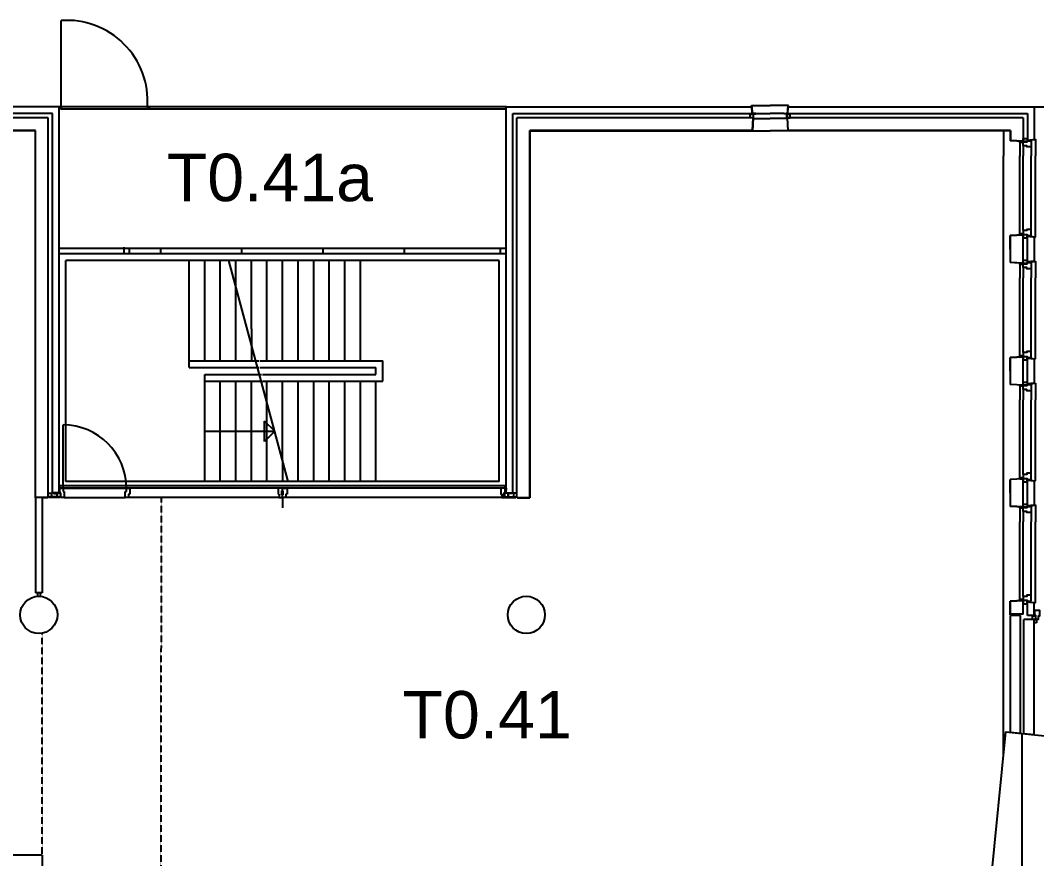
# Model space of a CAD drawing. Header units: millimetres. Extents: x 37323 to 141989, y 29562 to 82217.
# Drawn here: x 53850 to 68860, y 69839 to 82217 of the extents above; entities that cross this region are included whole.
import ezdxf
from ezdxf.enums import TextEntityAlignment as Align

# ---------------------------------------------------------------- set-up
doc = ezdxf.new("R2010")
doc.units = ezdxf.units.MM
doc.linetypes.add('HIDDEN2', pattern=[4.7625, 3.175, -1.5875])
for name, color, linetype in [('AL2100_BUITENWANDEN', 3, 'CONTINUOUS'), ('AL2200_BINNENWANDEN', 2, 'CONTINUOUS'), ('AL2400_TRAPPEN', 1, 'CONTINUOUS'), ('AL2800_DRAAGCONSTRUCTIE', 3, 'CONTINUOUS'), ('AL3100_BUITENWANDOPENING', 1, 'CONTINUOUS'), ('AL3200_BINNENWANDOPENING', 1, 'CONTINUOUS'), ('AL4600_RUIMTENUMMERS', 2, 'CONTINUOUS'), ('AL7200_INR-GEBRUIKSRUIMTENN', 1, 'CONTINUOUS'), ('AL8100_INRVERKEERSRUIMTE', 250, 'HIDDEN2')]:
    doc.layers.add(name, color=color, linetype=linetype)
doc.styles.add('Arial', font='arial.ttf')

msp = doc.modelspace()

# ---------------------------------------------------------------- linework, layer by layer
at = {"layer": 'AL2100_BUITENWANDEN'}
for p, q in [((54423, 80939), (53342, 80939)), ((54423, 75245), (54423, 80939)), ((61023, 80939), (64648, 80939)), ((61023, 75245), (61023, 80939)), ((64663, 80834), (64651, 80961)), ((64651, 80961), (64923, 80961)), ((64663, 80839), (64653, 80935)), ((64666, 80834), (64654, 80961)), ((65195, 80961), (64923, 80961)), ((65179, 80834), (65192, 80961)), ((65182, 80834), (65195, 80961)), ((65183, 80839), (65192, 80935)), ((65197, 80939), (68823, 80939)), ((68823, 80939), (68823, 80464)), ((54263, 80779), (53310, 80779)), ((54323, 80839), (53327, 80839)), ((54263, 75180), (54263, 80779)), ((54323, 75240), (54323, 80839)), ((61123, 80839), (64663, 80839)), ((61123, 75240), (61123, 80839)), ((64670, 80779), (61183, 80779)), ((61183, 75180), (61183, 80779)), ((64670, 80779), (64660, 80589)), ((64673, 80779), (64663, 80586)), ((65173, 80779), (65183, 80586)), ((68663, 80779), (65176, 80779)), ((65176, 80779), (65186, 80589)), ((65183, 80839), (68723, 80839)), ((68663, 80779), (68663, 80432)), ((68723, 80839), (68723, 80449)), ((54070, 80586), (53317, 80586)), ((54073, 80589), (53320, 80589)), ((54070, 80586), (54070, 75167)), ((54073, 75170), (54073, 80589)), ((54073, 80439), (54073, 80589)), ((64660, 80589), (61373, 80589)), ((61373, 75170), (61373, 80589)), ((61376, 80586), (64663, 80586)), ((61376, 80586), (61376, 75167)), ((64663, 80586), (64923, 80586)), ((65183, 80586), (64923, 80586)), ((68470, 80586), (65183, 80586)), ((68473, 80589), (65186, 80589)), ((68370, 80586), (68370, 80214)), ((68470, 80586), (68470, 80439)), ((68473, 80589), (68473, 80442)), ((68718, 80449), (68845, 80461)), ((68718, 80446), (68845, 80458)), ((68723, 80449), (68818, 80459)), ((68845, 80461), (68845, 80214)), ((68663, 80429), (68470, 80439)), ((68663, 80432), (68473, 80442)), ((68845, 79017), (68845, 79264)), ((68663, 79049), (68470, 79039)), ((68470, 78839), (68470, 79039)), ((68663, 79046), (68473, 79036)), ((68473, 78642), (68473, 79036)), ((68663, 78632), (68663, 79046)), ((68718, 79033), (68845, 79020)), ((68718, 79030), (68845, 79017)), ((68470, 78839), (68470, 78639)), ((68718, 78649), (68845, 78661)), ((68718, 78646), (68845, 78658)), ((68845, 78661), (68845, 78414)), ((68663, 78629), (68470, 78639)), ((68663, 78632), (68473, 78642)), ((68845, 77217), (68845, 77464)), ((68663, 77249), (68470, 77239)), ((68470, 77039), (68470, 77239)), ((68663, 77246), (68473, 77236)), ((68473, 76842), (68473, 77236)), ((68663, 76832), (68663, 77246)), ((68718, 77233), (68845, 77220)), ((68718, 77230), (68845, 77217)), ((68470, 77039), (68470, 76839)), ((68718, 76849), (68845, 76861)), ((68718, 76846), (68845, 76858)), ((68845, 76861), (68845, 76614)), ((68663, 76829), (68470, 76839)), ((68663, 76832), (68473, 76842)), ((68845, 75417), (68845, 75664)), ((68663, 75449), (68470, 75439)), ((68470, 75239), (68470, 75439)), ((68663, 75446), (68473, 75436)), ((68473, 75042), (68473, 75436)), ((68663, 75032), (68663, 75446)), ((68718, 75433), (68845, 75420)), ((68718, 75430), (68845, 75417)), ((54418, 75240), (54323, 75240)), ((61028, 75240), (61123, 75240)), ((68470, 75239), (68470, 75039)), ((54073, 75167), (54070, 75167)), ((54253, 75170), (54073, 75170)), ((54254, 75167), (54173, 75167)), ((54263, 75180), (54253, 75170)), ((54267, 75180), (54254, 75167)), ((61178, 75180), (61191, 75167)), ((61183, 75180), (61193, 75170)), ((61191, 75167), (61376, 75167)), ((61193, 75170), (61373, 75170)), ((68718, 75049), (68845, 75061)), ((68718, 75046), (68845, 75058)), ((68845, 75061), (68845, 74814)), ((68663, 75029), (68470, 75039)), ((68663, 75032), (68473, 75042)), ((68845, 73617), (68845, 73864)), ((68663, 73649), (68470, 73639)), ((68470, 73439), (68470, 73639)), ((68663, 73646), (68473, 73636)), ((68473, 73449), (68473, 73636)), ((68663, 73449), (68663, 73646)), ((68718, 73633), (68845, 73620)), ((68718, 73630), (68845, 73617)), ((68723, 73629), (68818, 73619)), ((68723, 73430), (68723, 73629)), ((68823, 73430), (68823, 73614)), ((68663, 73449), (68473, 73449)), ((68473, 71704), (68473, 73429)), ((68623, 73429), (68473, 73429)), ((68623, 71689), (68623, 73429)), ((68823, 73430), (68723, 73430)), ((68823, 73369), (68673, 73369)), ((68673, 71684), (68673, 73369)), ((68823, 71669), (68823, 73369)), ((68623, 71689), (68473, 71704)), ((68823, 71669), (68673, 71684))]:
    msp.add_line(p, q, dxfattribs=at)
for points in [[(68370, 78414), (68370, 78839), (68370, 79264)], [(68370, 76614), (68370, 77039), (68370, 77464)], [(68370, 74814), (68370, 75239), (68370, 75664)]]:
    msp.add_lwpolyline(points, dxfattribs=at)
for points in [[(68823, 78664, -0.385314), (68818, 78659), (68723, 78649), (68723, 79029), (68818, 79019, -0.385314), (68823, 79014), (68823, 78664)], [(68823, 76864, -0.385314), (68818, 76859), (68723, 76849), (68723, 77229), (68818, 77219, -0.385314), (68823, 77214), (68823, 76864)], [(68823, 75064, -0.385314), (68818, 75059), (68723, 75049), (68723, 75429), (68818, 75419, -0.385314), (68823, 75414), (68823, 75064)]]:
    msp.add_lwpolyline(points, format="xyb", dxfattribs=at)
for centre in [(54123, 73439), (61323, 73439)]:
    msp.add_circle(centre, 275, dxfattribs=at)
for centre, start, end in [((64648, 80934), 5.7106, 90), ((65197, 80934), 90, 174.2894), ((68818, 80464), 275.7106, 0), ((54418, 75245), 270, 0), ((61028, 75245), 180, 270), ((68818, 73614), 0, 84.2894)]:
    msp.add_arc(centre, 5, start, end, dxfattribs=at)
at = {"layer": 'AL2200_BINNENWANDEN'}
for p, q in [((54073, 75170), (54073, 73764)), ((54173, 75170), (54173, 73764)), ((54173, 73764), (54073, 73764)), ((54105, 73764), (54105, 73713)), ((54141, 73764), (54141, 73713)), ((54173, 69889), (53314, 69889)), ((54173, 69889), (54173, 66564))]:
    msp.add_line(p, q, dxfattribs=at)
at = {"layer": 'AL2400_TRAPPEN'}
for p, q in [((61023, 78770), (54423, 78770)), ((54423, 75309), (54423, 78770)), ((60923, 78670), (54523, 78670)), ((54523, 75409), (54523, 78670)), ((56343, 77089), (56343, 78670)), ((56573, 77189), (56573, 78670)), ((56803, 77189), (56803, 78670)), ((57806, 75409), (56929, 78670)), ((57033, 78296), (57033, 78670)), ((57263, 77663), (57263, 78670)), ((57493, 77189), (57493, 78670)), ((57723, 77189), (57723, 78670)), ((57953, 77189), (57953, 78670)), ((58183, 77189), (58183, 78670)), ((58413, 77189), (58413, 78670)), ((58643, 77189), (58643, 78670)), ((58873, 77189), (58873, 78670)), ((60923, 75409), (60923, 78670)), ((61023, 75309), (61023, 78770)), ((57033, 77189), (57033, 78296)), ((57263, 77663), (57263, 77189)), ((56343, 77189), (57373, 77189)), ((57386, 77189), (59203, 77189)), ((59203, 76889), (59203, 77189)), ((56343, 77089), (57373, 77089)), ((57386, 77089), (59103, 77089)), ((59103, 76989), (59103, 77089)), ((56573, 76989), (57413, 76989)), ((56573, 75409), (56573, 76989)), ((56573, 76889), (57413, 76889)), ((56803, 75409), (56803, 76889)), ((57033, 75409), (57033, 76889)), ((57263, 75409), (57263, 76889)), ((57427, 76989), (59103, 76989)), ((57427, 76889), (59203, 76889)), ((57493, 76742), (57493, 76889)), ((57723, 75721), (57723, 76889)), ((57953, 75409), (57953, 76889)), ((58183, 75409), (58183, 76889)), ((58413, 75409), (58413, 76889)), ((58643, 75409), (58643, 76889)), ((58873, 75409), (58873, 76889)), ((59103, 75409), (59103, 76889)), ((57493, 75409), (57493, 76742)), ((57607, 76149), (57457, 76299)), ((57457, 75999), (57457, 76299)), ((56573, 76149), (57607, 76149)), ((57607, 76149), (57457, 75999)), ((57723, 75721), (57723, 75409)), ((60923, 75409), (54523, 75409)), ((61023, 75309), (54423, 75309))]:
    msp.add_line(p, q, dxfattribs=at)
at = {"layer": 'AL2800_DRAAGCONSTRUCTIE'}
for p, q in [((68823, 80939), (69823, 80939)), ((61023, 78850), (54423, 78850)), ((54423, 78770), (54423, 78850)), ((55383, 78770), (55383, 78870)), ((55383, 78770), (55383, 78850)), ((55463, 78770), (55463, 78850)), ((55923, 78770), (55923, 78850)), ((57123, 78770), (57123, 78850)), ((58323, 78770), (58323, 78850)), ((59523, 78770), (59523, 78850)), ((60943, 78770), (60943, 78850)), ((61023, 78770), (61023, 78850)), ((61023, 78770), (54423, 78770)), ((57723, 75170), (57723, 75020))]:
    msp.add_line(p, q, dxfattribs=at)
at = {"layer": 'AL3100_BUITENWANDOPENING'}
for p, q in [((54453, 80939), (54453, 82214)), ((61023, 80939), (54423, 80939)), ((54423, 80939), (54453, 80939)), ((54423, 80939), (54423, 80909)), ((54453, 80909), (54423, 80909)), ((54453, 80939), (54453, 80909)), ((54453, 80909), (61023, 80909)), ((55758, 80939), (55728, 80939)), ((55728, 80939), (55728, 80909)), ((55728, 80909), (55758, 80909)), ((55758, 80909), (55758, 80939)), ((64676, 80769), (64923, 80769)), ((64713, 80839), (64923, 80839)), ((65133, 80839), (64923, 80839)), ((65170, 80769), (64923, 80769)), ((68613, 80432), (68659, 80429)), ((68613, 80414), (68613, 80432)), ((68663, 80414), (68613, 80414)), ((68613, 80414), (68613, 80213)), ((68659, 80429), (68659, 80419)), ((68659, 80419), (68663, 80419)), ((68663, 80419), (68663, 80414)), ((68663, 80366), (68663, 80214)), ((68777, 80349), (68777, 80214)), ((68370, 79264), (68370, 80214)), ((68613, 79264), (68613, 80214)), ((68663, 79264), (68663, 80214)), ((68777, 79264), (68777, 80214)), ((68845, 79264), (68845, 80214)), ((68613, 79064), (68613, 79265)), ((68663, 79112), (68663, 79264)), ((68777, 79129), (68777, 79264)), ((68613, 79064), (68613, 79046)), ((68663, 79064), (68613, 79064)), ((68613, 79046), (68659, 79049)), ((68659, 79049), (68659, 79059)), ((68659, 79059), (68663, 79059)), ((68663, 79059), (68663, 79064)), ((68613, 78614), (68613, 78632)), ((68613, 78632), (68659, 78629)), ((68613, 78614), (68613, 78413)), ((68663, 78614), (68613, 78614)), ((68659, 78629), (68659, 78619)), ((68659, 78619), (68663, 78619)), ((68663, 78619), (68663, 78614)), ((68663, 78566), (68663, 78414)), ((68370, 77464), (68370, 78414)), ((68613, 77464), (68613, 78414)), ((68663, 77464), (68663, 78414)), ((68777, 77464), (68777, 78414)), ((68845, 77464), (68845, 78414)), ((68613, 77264), (68613, 77465)), ((68663, 77312), (68663, 77464)), ((68777, 77329), (68777, 77464)), ((68613, 77264), (68613, 77246)), ((68663, 77264), (68613, 77264)), ((68613, 77246), (68659, 77249)), ((68659, 77249), (68659, 77259)), ((68659, 77259), (68663, 77259)), ((68663, 77259), (68663, 77264)), ((68613, 76814), (68613, 76832)), ((68613, 76832), (68659, 76829)), ((68613, 76814), (68613, 76613)), ((68663, 76814), (68613, 76814)), ((68659, 76829), (68659, 76819)), ((68659, 76819), (68663, 76819)), ((68663, 76819), (68663, 76814)), ((68663, 76766), (68663, 76614)), ((68370, 75664), (68370, 76614)), ((68613, 75664), (68613, 76614)), ((68663, 75664), (68663, 76614)), ((68777, 75664), (68777, 76614)), ((68845, 75664), (68845, 76614)), ((54483, 75309), (54483, 76243)), ((68613, 75464), (68613, 75665)), ((68663, 75512), (68663, 75664)), ((68777, 75529), (68777, 75664)), ((68613, 75464), (68613, 75446)), ((68663, 75464), (68613, 75464)), ((68613, 75446), (68659, 75449)), ((68659, 75449), (68659, 75459)), ((68659, 75459), (68663, 75459)), ((68663, 75459), (68663, 75464)), ((54433, 75350), (61013, 75350)), ((54433, 75309), (54433, 75350)), ((54433, 75309), (54483, 75309)), ((54433, 75239), (54433, 75309)), ((54448, 75239), (54433, 75239)), ((54448, 75170), (54448, 75239)), ((54483, 75309), (55417, 75309)), ((54483, 75309), (54483, 75258)), ((54483, 75258), (54500, 75258)), ((54500, 75258), (54500, 75170)), ((55400, 75170), (55400, 75258)), ((55400, 75258), (55417, 75258)), ((55417, 75309), (55467, 75309)), ((55417, 75258), (55417, 75309)), ((55467, 75221), (55450, 75221)), ((55450, 75221), (55450, 75170)), ((57656, 75309), (55467, 75309)), ((55467, 75309), (55467, 75221)), ((57723, 75309), (57656, 75309)), ((57656, 75309), (57656, 75221)), ((57656, 75221), (57673, 75221)), ((57673, 75221), (57673, 75170)), ((57723, 75269), (57713, 75269)), ((57713, 75210), (57713, 75269)), ((57713, 75210), (57723, 75210)), ((57723, 75269), (57723, 75309)), ((57723, 75309), (57790, 75309)), ((57723, 75269), (57733, 75269)), ((57723, 75170), (57723, 75210)), ((57733, 75210), (57723, 75210)), ((57733, 75210), (57733, 75269)), ((57773, 75221), (57773, 75170)), ((57790, 75221), (57773, 75221)), ((60946, 75309), (57790, 75309)), ((57790, 75309), (57790, 75221)), ((61013, 75309), (61013, 75350)), ((54438, 75180), (54277, 75180)), ((54277, 75180), (54277, 75170)), ((54438, 75170), (54277, 75170)), ((54438, 75170), (54438, 75180)), ((54500, 75170), (54448, 75170)), ((54500, 75170), (55400, 75170)), ((55450, 75170), (55400, 75170)), ((57673, 75170), (55450, 75170)), ((57673, 75170), (57723, 75170)), ((57773, 75170), (57723, 75170)), ((60963, 75170), (57773, 75170)), ((61008, 75180), (61168, 75180)), ((61008, 75170), (61008, 75180)), ((61008, 75170), (61168, 75170)), ((61168, 75180), (61168, 75170)), ((68613, 75014), (68613, 75032)), ((68613, 75032), (68659, 75029)), ((68613, 75014), (68613, 74813)), ((68663, 75014), (68613, 75014)), ((68659, 75029), (68659, 75019)), ((68659, 75019), (68663, 75019)), ((68663, 75019), (68663, 75014)), ((68663, 74966), (68663, 74814)), ((68370, 73864), (68370, 74814)), ((68613, 73864), (68613, 74814)), ((68663, 73864), (68663, 74814)), ((68777, 73864), (68777, 74814)), ((68845, 73864), (68845, 74814)), ((68370, 71388), (68370, 73864)), ((68613, 73664), (68613, 73865)), ((68663, 73712), (68663, 73864)), ((68777, 73729), (68777, 73864)), ((68613, 73664), (68613, 73646)), ((68663, 73664), (68613, 73664)), ((68613, 73646), (68659, 73649)), ((68659, 73649), (68659, 73659)), ((68659, 73659), (68663, 73659)), ((68663, 73659), (68663, 73664)), ((68823, 73366), (68835, 73366)), ((68823, 73320), (68823, 73366)), ((68858, 73320), (68823, 73320)), ((68835, 73370), (68858, 73370)), ((68835, 73366), (68835, 73370)), ((68858, 73370), (68858, 73320))]:
    msp.add_line(p, q, dxfattribs=at)
for points in [[(64673, 80779), (64628, 80779), (64628, 80834), (64673, 80834)], [(64713, 80839), (64673, 80839), (64673, 80769), (64676, 80769), (64676, 80836), (64713, 80836)], [(65133, 80839), (65173, 80839), (65173, 80769), (65170, 80769), (65170, 80836), (65133, 80836)], [(65173, 80779), (65218, 80779), (65218, 80834), (65173, 80834)], [(68663, 80429), (68663, 80474), (68718, 80474), (68718, 80429)], [(68777, 80439), (68777, 80349), (68714, 80349), (68714, 80366), (68663, 80366), (68663, 80424), (68722, 80424), (68722, 80439)], [(68777, 79039), (68777, 79129), (68714, 79129), (68714, 79112), (68663, 79112), (68663, 79054), (68722, 79054), (68722, 79039)], [(68663, 79049), (68663, 79004), (68718, 79004), (68718, 79049)], [(68663, 78629), (68663, 78674), (68718, 78674), (68718, 78629)], [(68777, 78639), (68777, 78549), (68714, 78549), (68714, 78566), (68663, 78566), (68663, 78624), (68722, 78624), (68722, 78639)], [(68777, 77239), (68777, 77329), (68714, 77329), (68714, 77312), (68663, 77312), (68663, 77254), (68722, 77254), (68722, 77239)], [(68663, 77249), (68663, 77204), (68718, 77204), (68718, 77249)], [(68663, 76829), (68663, 76874), (68718, 76874), (68718, 76829)], [(68777, 76839), (68777, 76749), (68714, 76749), (68714, 76766), (68663, 76766), (68663, 76824), (68722, 76824), (68722, 76839)], [(68777, 75439), (68777, 75529), (68714, 75529), (68714, 75512), (68663, 75512), (68663, 75454), (68722, 75454), (68722, 75439)], [(68663, 75449), (68663, 75404), (68718, 75404), (68718, 75449)], [(54263, 75180), (54263, 75235), (54313, 75235), (54313, 75180)], [(54390, 75186), (54393, 75186), (54393, 75236), (54343, 75236), (54343, 75233), (54390, 75233)], [(54393, 75180), (54393, 75235), (54443, 75235), (54443, 75180)], [(61013, 75309), (60946, 75309), (60946, 75221), (60963, 75221), (60963, 75170), (60998, 75170), (60998, 75239), (61013, 75239)], [(61053, 75180), (61053, 75235), (61003, 75235), (61003, 75180)], [(61056, 75186), (61053, 75186), (61053, 75236), (61103, 75236), (61103, 75233), (61056, 75233)], [(61183, 75180), (61183, 75235), (61133, 75235), (61133, 75180)], [(68663, 75029), (68663, 75074), (68718, 75074), (68718, 75029)], [(68777, 75039), (68777, 74949), (68714, 74949), (68714, 74966), (68663, 74966), (68663, 75024), (68722, 75024), (68722, 75039)], [(68777, 73639), (68777, 73729), (68714, 73729), (68714, 73712), (68663, 73712), (68663, 73654), (68722, 73654), (68722, 73639)], [(68663, 73649), (68663, 73604), (68718, 73604), (68718, 73649)], [(68843, 73370), (68798, 73370), (68798, 73425), (68843, 73425)], [(68833, 73509), (68900, 73509), (68900, 73421), (68883, 73421), (68883, 73370), (68848, 73370), (68848, 73429), (68833, 73429)]]:
    msp.add_lwpolyline(points, close=True, dxfattribs=at)
for points in [[(68777, 78549), (68777, 78414)], [(68777, 76749), (68777, 76614)], [(68777, 74949), (68777, 74814)]]:
    msp.add_lwpolyline(points, dxfattribs=at)
for centre, radius, start, end in [((54537, 81024), 1193, 355.9273, 94.0727), ((54483, 75309), 934, 0, 90)]:
    msp.add_arc(centre, radius, start, end, dxfattribs=at)
at = {"layer": 'AL3200_BINNENWANDOPENING'}
msp.add_line((68648, 69386), (68648, 71686), dxfattribs=at)
for points in [[(68663, 79049), (68663, 79059), (68659, 79059), (68659, 79049)], [(68718, 79049), (68722, 79049), (68722, 79039), (68718, 79039)], [(68663, 78629), (68663, 78619), (68659, 78619), (68659, 78629)], [(68718, 78629), (68722, 78629), (68722, 78639), (68718, 78639)], [(68663, 77249), (68663, 77259), (68659, 77259), (68659, 77249)], [(68718, 77249), (68722, 77249), (68722, 77239), (68718, 77239)], [(68663, 76829), (68663, 76819), (68659, 76819), (68659, 76829)], [(68718, 76829), (68722, 76829), (68722, 76839), (68718, 76839)], [(68663, 75449), (68663, 75459), (68659, 75459), (68659, 75449)], [(68718, 75449), (68722, 75449), (68722, 75439), (68718, 75439)], [(61013, 75309), (61023, 75309), (61023, 75299), (61013, 75299)], [(61013, 75299), (61023, 75299), (61023, 75279), (61013, 75279)], [(68663, 75029), (68663, 75019), (68659, 75019), (68659, 75029)], [(68718, 75029), (68722, 75029), (68722, 75039), (68718, 75039)]]:
    msp.add_lwpolyline(points, close=True, dxfattribs=at)
at = {"layer": 'AL7200_INR-GEBRUIKSRUIMTENN'}
for q in [(68176, 69433), (69123, 71639)]:
    msp.add_line((68402, 71711), q, dxfattribs=at)
at = {"layer": 'AL8100_INRVERKEERSRUIMTE'}
for p, q in [((55929, 75170), (55923, 64441)), ((54173, 69889), (54173, 73169))]:
    msp.add_line(p, q, dxfattribs=at)

# ---------------------------------------------------------------- texts
at = {"layer": 'AL4600_RUIMTENUMMERS', "style": 'Arial'}
for s, p in [('T0.41a', (56014, 79337)), ('T0.41', (59495, 71404))]:
    msp.add_text(s, height=700, dxfattribs=at).set_placement(p, align=Align.BOTTOM_LEFT)

doc.saveas('drawing.dxf')
